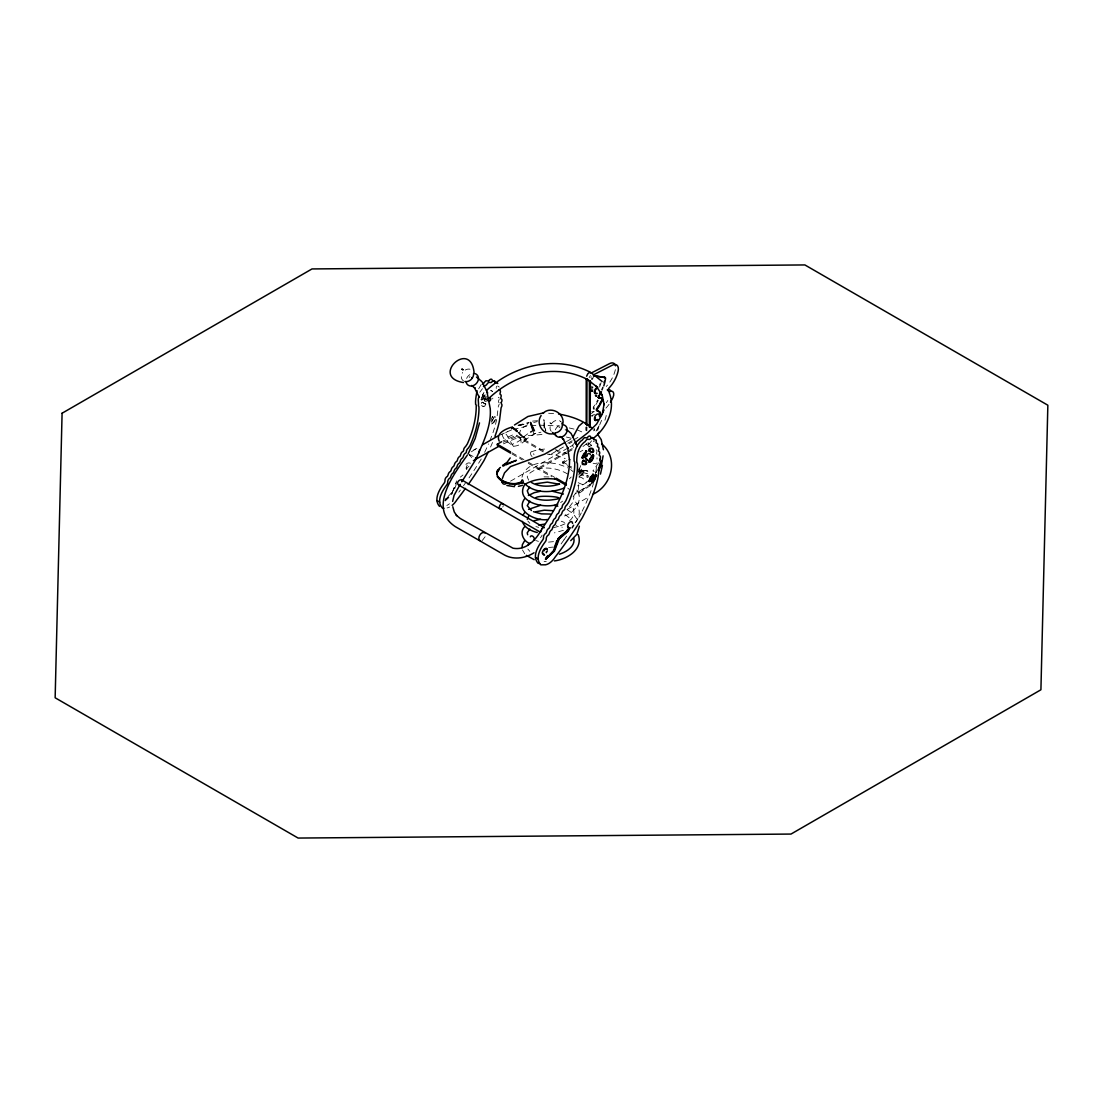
<?xml version="1.0" encoding="UTF-8"?>
<svg xmlns="http://www.w3.org/2000/svg" width="1103" height="1103" viewBox="0 0 1103 1103"><rect width="100%" height="100%" fill="white"/><g stroke="black" fill="none" stroke-linecap="round" stroke-linejoin="round"><path stroke-width="0.75" stroke-dasharray="5 3.75" d="M483.597 406.262C486.657 406.717 484.424 402.237 485.623 403.85C488.05 407.421 479.529 405.849 484.024 406.511M490.945 420.546C492.421 414.783 493.992 415.9 491.373 420.781M491.58 423.952C496.047 421.815 496.708 409.503 491.138 423.111C497.301 424.558 496.888 409.213 491.193 422.766M543.227 451.844L516.659 436.498L516.494 435.189L503.009 440.924M499.149 399.383A2.978 1.723 -60 0 1 498.597 400.789L498.597 402.209A2.978 1.723 -60 0 1 499.149 402.981M521.981 477.254C526.986 458.765 553.885 460.627 567.59 467.865M482.452 388.683L479.764 392.254M585.583 470.457L587.816 471.133M579.047 473.049L579.13 467.672M502.044 434.21L502.182 434.761A6.108 3.033 66.1 0 0 505.574 440.359L513.474 446.315C527.937 444.743 516.521 437.533 520.602 430.239M519.306 433.465L525.635 439.807A19.137 12.395 -53 0 1 521.926 443.185M595.937 471.877L596.737 464.087A3.185 1.848 -60 0 1 597.013 462.791M481.542 403.491C480.481 400.251 486.009 404.746 483.211 402.457C480.853 402.374 480.867 406.235 482.714 406.111M587.954 442.579L591.484 445.24L591.332 446.55L587.802 443.889M593.511 482.411L579.682 491.8L579.53 492.931L593.317 483.555M481.708 397.893C487.912 382.644 476.703 409.199 484.203 396.666M492.641 398.872L492.848 398.155M503.34 505.67L502.803 507.077M604.94 420.257L606.112 416.148A2.978 1.723 -60 0 0 605.106 414.011A6.273 3.626 -60 0 1 604.017 413.625M585.652 470.705C592.256 471.105 567.328 468.83 585.017 470.691M579.406 469.685L587.292 473.766L578.675 471.215L581.074 471.215L581.488 469.988A35.682 11.154 -76.6 0 1 582.825 466.39M547.212 551.362L546.509 552.879M585.817 482.576L587.692 481.17M481.129 399.52L482.59 398.969L485.21 394.46M601.618 420.326L599.674 424.834M452.368 492.172L456.614 480.908M452.464 492.035L456.504 482.618M454.643 488.932L456.228 484.548M547.171 551.514L546.412 553.017M485.141 536.761L482.287 540.47M484.644 452.299L485.761 449.996A122.061 70.468 -60 0 0 488.505 443.916M582.15 511.227L584.273 506.87A122.061 70.468 -60 0 0 590.725 491.607A69.365 40.039 -60 0 0 593.414 483.5M590.877 377.64L591.332 376.743M581.309 512.881L579.751 515.859A255.317 147.416 -60 0 1 575.49 522.698M591.594 440.814L589.388 443.668L586.865 444.481M597.013 457.814L597.013 459.055M598.639 426.847L597.509 428.805A30.457 17.579 -60 0 1 595.027 432.555M581.557 470.236L581.06 471.036A17.634 8.769 -66.1 0 1 578.965 473.932M586.631 470.788L587.734 471.105M540.525 537.726L542.152 535.134M484.217 396.639L484.975 394.764M463.508 485.747L465.452 483.004M563.964 539.877L562.02 542.621A256.241 147.94 -60 0 1 559.676 545.847M598.667 462.819L592.876 470.898A2.978 2.109 45 0 1 594.172 471.643M595.317 473.104L598.984 468.003M595.496 473.352L596.833 471.491M563.964 539.85L564.433 539.215A255.317 147.416 -60 0 0 566.625 536.072M551.293 431.37A6.839 5.543 -47.8 0 1 551.307 423.883L552.438 422.504A6.839 5.543 -47.8 0 1 561.082 421.829L560.972 421.677M452.189 492.421L445.764 498.556M575.118 522.629C581.626 516.149 580.081 505.05 573.064 499.604M525.083 440.194L526.379 439.077L523.663 436.816L523.029 437.519A17.634 11.416 -53 0 1 515.804 442.786L512.082 444.44L507.945 437.064A5.873 2.923 66.1 0 0 503.616 432.872M573.725 443.764L573.188 444.33A3.502 2.606 2.3 0 0 573.615 447.377M481.211 384.52L478.468 389.138M569.465 478.799L571.202 476.979M573.077 496.708L578.22 489.691L579.089 481.432M569.465 506.829L573.326 501.617L573.932 496.75M569.617 520.685C574.746 516.811 575.187 509.476 571.409 505.532M471.381 451.803L478.316 447.239M483.969 392.42L482.48 394.998L486.478 397.866M444.964 499.962L451.872 492.751M444.867 500.679L452.657 493.289M445.281 500.927L450.851 495.647M535.81 433.272L534.679 433.824A33.669 25.397 -35.7 0 0 525.207 440.345L522.919 437.643L523.939 436.747A35.682 26.913 -35.7 0 1 529.412 432.748M460.351 477.13L462.957 474.979M560.655 502.596L562.599 501.134M582.949 446.536L589.54 441.393M579.006 476.841L581.336 475.076A12.409 6.163 -66.1 0 0 584.824 471.009L581.074 471.215M586.92 482.397L582.37 485.086L577.586 485.816M591.318 483.61L575.214 493.799M523.332 427.275L523.525 427.137A32.125 24.225 -35.7 0 1 527.73 424.683M485.196 395.081C482.866 396.129 482.494 399.769 484.686 401.147C489.953 402.54 479.653 400.072 486.754 398.293M469.533 455.484L469.078 454.533L472.939 458.986M468.872 466.431C465.397 468.237 467.769 471.422 465.369 466.79C464.928 464.198 468.003 462.005 470.319 463.191A3.571 2.054 -60 0 0 466.362 467.631L466.803 469.285M594.558 414.259L591.856 415.831A1.916 1.103 0 0 0 592.711 416.107M566.446 441.586L570.789 439.077M567.852 443.227L572.167 440.745M573.615 439.904L577.931 437.408M563.454 446.991L549.142 455.249L549.142 454.036M569.189 443.682L572.043 442.027M510.524 481.156L568.459 447.708M569.948 446.853L572.912 445.143M566.459 451.858L538.485 468.017L538.485 469.23L566.363 453.126M567.935 451.017L573.822 447.611M567.838 452.285L573.712 448.893M571.547 468.196L562.695 463.081L562.695 461.867L567.011 459.372M579.971 451.885L582.853 450.231M588.602 446.908L591.484 445.24M562.695 463.081L566.983 460.599M566.997 509.489L588.271 497.205M473.863 449.817L476.854 448.438M564.419 515.956C574.677 512.771 583.901 500.252 576.869 490.063M565.012 523.815L559.414 526.186L556.477 525.345M499.728 435.147L511.654 429.853M507.945 437.064L512.206 435.161A12.409 8.038 -53 0 0 515.322 433.065M503.161 442.234L516.659 436.498M503.423 443.847L514.425 438.98L528.902 435.506L544.427 434.334M531.191 451.844L537.464 449.79L547.46 448.769M563.44 530.322L554.382 532.887M519.168 425.524L528.406 422.932M592.876 391.386L591.429 391.4A3.571 2.054 -60 0 0 592.683 391.4M591.635 411.846L594.103 411.598M517.927 425.165L528.971 422.518M518.851 425.358L523.277 424.297M518.782 425.579L528.103 423.345M513.24 429.481L527.468 426.075M492.117 416.327L492.931 416.644M553.499 527.661L559.579 526.131L562.296 527.289M544.248 420.257L543.931 420.229M553.485 541.642L547.35 542.235M553.237 547.074L548.605 547.515M595.579 395.743L596.93 396.142L595.703 395.798M594.296 408.923A11.995 6.921 -60 0 0 594.034 408.855L593.731 408.827A1.489 0.855 -60 0 1 593.511 407.035A41.376 23.894 -60 0 0 597.688 399.906M532.57 421.112L540.691 420.477M530.86 425.813L537.644 425.303M539.339 425.165L559.69 425.951M544.027 476.854L550.921 476.979M596.02 395.77L597.095 395.908M544.11 561.496L546.233 561.551M578.51 474.841L588.354 475.614M547.336 454.091L556.532 455.318L565.191 458.586M548.618 413.239L555.25 413.735M593.097 463.246L596.461 463.88M555.526 449.679L567.452 453.802M569.286 427.964L574.029 429.095M566.39 437.05L571.216 438.208M535.879 526.586L538.622 527.358M535.686 540.553L538.457 541.325M595.22 395.756L596.337 396.156M490.477 390.297L492.641 391.579L491.635 390.655M498.294 397.259L498.597 397.356A2.978 1.723 -60 0 1 499.149 398.128M483.776 403.284L485.072 403.795M594.352 441.724L593.91 441.6A1.489 0.855 -60 0 1 593.428 441.214M597.109 454.229L596.806 454.133A1.71 0.979 -60 0 1 596.695 452.616A2.978 1.723 -60 0 0 596.365 449.886L596.116 449.803A1.668 0.965 -60 0 1 595.868 449.514M561.248 521.236L564.502 522.464M577.2 429.853L584.742 433.189M578.206 482.7L581.157 484.01A6.108 3.957 53 0 0 585.652 483.004M470.002 454.808L473.159 456.477M567.59 474C555.94 466.914 537.906 465.052 528.406 474.428L527.193 476.813L528.668 480.15M567.466 509.848L573.215 513.764L578.317 520.85M565.177 514.632L571.244 519.389M592.049 390.545L591.415 390.172A1.779 1.034 -60 0 0 592.945 389.524M595.041 395.605L596.061 396.198M593.511 407.035L594.145 407.407A1.489 0.855 -60 0 0 594.145 409.116L593.511 408.758M485.871 399.672L488.601 401.258M481.005 399.314L481.97 399.92M482.59 402.112L483.362 402.636M484.975 403.56L485.816 403.974M494.751 416.603L495.716 417.21M516.494 435.189L544.689 451.472M562.695 461.867L571.602 467.01M579.02 471.284L589.402 477.282M578.937 472.456L587.789 477.571M511.999 452.726L526.71 461.219M528.185 462.074L554.671 477.365M576.745 490.104L579.682 491.8M512.095 453.995L522.353 459.923M528.227 463.301L551.679 476.841M576.593 491.235L579.53 492.931M567.742 488.091L569.493 489.58M526.379 439.077L521.871 436.002L525.207 440.345M586.203 444.164L590.229 447.198M555.912 450.079L559.056 452.464M570.568 469.561L573.036 471.574M551.307 423.883L549.942 422.807L551.362 423.814M518.493 432.335L523.663 436.816M593.952 429.618L594.765 430.349M518.01 432.473L522.919 437.643M529.867 523.318L527.841 521.016M529.84 551.335L527.813 549.018M524.738 553.789L522.491 549.97M512.082 444.44L513.474 446.315M484.686 401.147L484.245 399.493A3.571 2.054 -60 0 1 486.313 395.674M532.832 430.639L533.783 434.031L534.969 433.686A83.525 67.614 -12.8 0 1 540.953 432.183M544.124 427.95L543.765 419.333L545.806 431.232L544.248 424.49L544.413 430.708M587.017 427.33L586.837 430.859M586.203 427.054L586.203 430.487M585.996 427.054L585.996 430.294M592.559 378.136A4.757 2.744 -60 0 1 591.856 379.156M609.063 404.263A23.894 13.801 -60 0 1 604.927 409.158M590.353 375.447A4.757 2.744 -60 0 1 589.126 377.571M615.377 369.643A22.308 12.878 -60 0 1 606.25 386.505M607.794 400.486A23.894 13.801 -60 0 1 606.333 402.692M469.175 377.433A4.757 3.86 -50 0 1 470.043 376.537M533.7 422.518A83.607 67.683 -12.8 0 1 537.271 421.622M507.573 431.631A24.569 19.606 -73.2 0 1 505.698 432.583M486.85 398.583A1.916 1.103 0 0 1 484.148 398.583M591.498 386.988A3.571 2.054 -60 0 1 592.063 386.257M591.498 413.735A3.571 2.054 -60 0 1 593.993 411.777M486.754 399.589A1.779 1.02 -60 0 1 486.423 399.727L486.12 399.755A1.779 1.02 -60 0 1 485.499 398.859L485.541 398.459A1.779 1.02 -60 0 1 486.754 396.694M489.801 440.869A122.061 70.468 -60 0 0 492.214 434.734A69.365 40.039 -60 0 0 496.833 418.602L498.225 407.214A3.185 1.848 -60 0 1 498.597 405.642A2.978 1.723 -60 0 0 499.149 404.236M449.417 503.768A13.981 8.079 -60 0 1 446.839 505.464M481.239 458.986A255.317 147.416 -60 0 1 468.113 479.198M460.378 490.049A256.241 147.94 -60 0 1 458.807 492.172M496.447 386.215A2.978 1.723 -60 0 1 496.378 386.891M496.378 388.394A1.53 0.882 -60 0 1 496.226 387.443M497.701 386.022A1.489 0.855 -60 0 0 498.129 386.298L498.57 386.436A2.978 1.723 -60 0 1 499.121 387.208M492.531 442.441A122.061 70.468 -60 0 1 489.897 448.535M449.583 507.035A13.981 8.079 -60 0 1 447.046 507.931M591.58 416.052A1.779 1.034 -60 0 1 592.187 415.431L592.518 415.252A1.779 1.034 -60 0 1 592.835 415.183M591.415 388.118A1.779 1.034 -60 0 1 592.945 387.001M600.004 383.761A30.264 17.469 -60 0 1 599.494 385.209M601.08 382.686A30.264 17.469 -60 0 1 599.563 387.029M598.322 400.279A41.376 23.894 -60 0 1 594.6 406.717M594.545 428.529A38.371 22.157 -60 0 1 593.717 430.846M592.945 390.448A1.779 1.034 -60 0 1 591.677 389.717A1.779 1.034 -60 0 1 592.945 387.539M463.536 380.949A6.839 5.543 -47.8 0 1 462.626 372.483M465.204 370.07A6.839 5.543 -47.8 0 1 471.298 369.753M466.638 378.426A6.839 5.543 -47.8 0 1 471.629 373.765M565.205 429.177A4.757 3.86 -50 0 1 565.301 430.28M559.056 427.592A4.757 3.86 -50 0 1 560.103 426.985M579.02 477.172A5.873 3.805 53 0 1 585.459 481.625M579.075 470.043A33.669 10.52 -76.6 0 1 580.771 465.576M546.647 551.734A2.385 1.379 -60 0 1 545.888 552.658M546.233 551.486A2.385 1.379 -60 0 1 545.875 551.996M593.331 377.35A4.757 2.744 -60 0 1 592.104 379.487M599.026 425.744A38.371 22.157 -60 0 1 597.702 430.349M603.286 387.401A30.264 17.469 -60 0 1 602.114 390.283M602.652 387.029A30.264 17.469 -60 0 1 601.48 389.924M597.785 427.674A38.371 22.157 -60 0 1 597.068 429.991M592.159 378.108A4.757 2.744 -60 0 1 591.47 379.129M555.347 429.839A6.839 5.543 -47.8 0 1 556.16 428.281L557.291 426.902A6.839 5.543 -47.8 0 1 560.241 425.069M532.073 456.518A2.661 1.517 69.1 0 1 530.557 453.278A2.661 1.517 69.1 0 1 532.142 451.844A2.661 1.517 69.1 0 1 533.949 454.822"/><path stroke-width="1.5" d="M562.902 423.607C564.75 412.977 550.287 405.518 542.855 413.473M487.071 392.503L490.242 408.634C491.621 426.682 482.176 444.702 475.683 459.703L461.936 481.556M488.767 398.431L487.981 398.514M497.095 474.125C498.653 464.818 496.447 473.794 497.494 476.896C503.533 484.893 513.336 484.686 522.146 483.045C524.573 485.458 522.615 476.206 521.361 481.639C515.763 485.692 504.94 483.183 499.369 478.426M474.083 372.593C470.664 338.387 429.605 377.157 463.453 382.548M582.563 458.09L583.542 454.009L586.589 451.127L583.832 457.428L581.819 457.524L582.784 458.131M582.908 460.406C588.23 460.034 587.086 467.617 582.536 463.384C580.412 466.073 590.794 463.439 584.604 461.495M588.754 450.272C588.712 446.26 596.268 449.666 592.945 452.368C590.712 452.368 587.816 449.79 589.678 450.92M590.133 448.645L589.236 450.782M591.815 456.435C582.081 469.561 598.35 454.946 592.159 455.76C584.893 465.039 594.255 462.819 593.207 455.043M589.774 479.405C587.265 486.837 595.62 471.794 592.669 474.676C596.875 479.06 583.763 486.713 592.159 475.186M591.787 481.818L594.834 478.936L595.813 474.855M596.599 475.944C591.194 473.945 590.932 491.359 596.171 475.696M599.742 459.399L599.853 460.668A2.978 1.723 -60 0 1 599.853 464.101A3.185 1.848 -60 0 0 599.481 465.659L598.088 477.047A69.365 40.039 -60 0 1 593.469 493.193A122.061 70.468 -60 0 1 587.003 508.442L582.494 517.445A255.317 147.416 -60 0 1 567.163 540.801L564.75 544.193A256.241 147.94 -60 0 1 555.25 556.946A13.981 8.079 -60 0 1 545.558 564.805L540.773 564.833C534.472 557.801 540.87 547.639 545.461 541.504A2.909 1.682 -60 0 0 546.247 538.871A2.978 1.723 -60 0 1 548.674 534.831L549.391 533.232A2.978 1.723 -60 0 1 551.803 529.84L552.52 528.24A2.978 1.723 -60 0 1 554.933 524.849L555.636 523.249A2.978 1.723 -60 0 1 558.063 519.844L558.766 518.245A2.978 1.723 -60 0 1 561.193 514.853L561.896 513.253A2.978 1.723 -60 0 1 564.322 509.862A1.448 0.827 -60 0 0 564.901 508.497L564.901 508.18A2.978 1.723 -60 0 1 566.777 505.077L568.541 502.444A69.324 40.025 -60 0 0 577.462 466.914L577.462 464.156A2.895 1.668 -60 0 0 576.869 462.805C576.359 455.622 578 447.653 584.052 442.303A2.178 1.255 -60 0 0 585.638 440.8L587.127 439.242L588.905 439.366A2.303 1.337 -60 0 0 590.174 439.049L590.367 438.815A2.978 1.723 -60 0 1 593.455 438.498L593.786 439.725L596.047 439.918A2.978 1.723 -60 0 1 596.254 441.641L596.171 441.917A1.489 0.855 -60 0 0 596.64 443.172L597.081 443.309A2.978 1.723 -60 0 1 597.633 445.336L597.509 445.722A1.53 0.882 -60 0 0 597.798 446.977L598.336 447.115A2.978 1.723 -60 0 1 598.681 449.859A1.668 0.965 -60 0 0 598.86 451.375L599.094 451.458A2.978 1.723 -60 0 1 599.425 454.202A1.71 0.979 -60 0 0 599.536 455.704L599.853 455.801A2.978 1.723 -60 0 1 599.853 459.234L599.756 459.386M600.487 465.59L601.397 461.026M596.475 420.298L596.475 420.298A3.571 2.054 -60 0 0 597.771 419.443M496.929 474.014L497.618 470.774M579.378 526.186L576.91 534.266L570.747 540.649M514.508 483.803L518.824 483.417M601.466 391.717A30.264 17.469 -60 0 1 599.219 395.908C596.682 399.176 604.113 397.135 602.21 400.623A41.376 23.894 -60 0 1 597.302 409.227A1.489 0.855 -60 0 0 597.523 411.005L597.826 411.033A11.995 6.921 -60 0 1 600.004 412.384L600.363 414.783A38.371 22.157 -60 0 1 600.335 416.879M602.376 400.265L601.59 398.417L598.364 397.576M573.643 525.235L572.112 527.827M527.317 519.361L528.64 516.245M599.439 416.272L599.329 415.197A3.571 2.054 -60 0 0 597.123 414.176A3.571 2.054 -60 0 0 594.545 417.582L595.592 420.381M497.55 471.064L499.176 468.513M582.274 462.97L582.784 461.068L583.942 460.875M582.136 457.855C584.576 457.414 587.279 449.955 585.596 451.279M590.56 451.196C593.193 455.084 594.572 447.115 591.153 448.452M602.238 414.425L604.141 403.836L604.141 404.649L602.017 394.474M603.782 385.953A30.264 17.469 -60 0 0 605.492 378.812L605.547 378.15A1.489 0.855 -60 0 0 605.147 377.584L594.71 375.709M497.605 476.069L499.107 478.123M600.446 474.111L602.417 465.452M452.644 501.41L454.064 495.399L460.199 484.3M479.502 422.89L475.2 438.456L468.086 453.953M502.348 478.495L504.526 472.884L510.482 466.597L544.717 454.119L564.998 442.413M479.019 452.878L479.598 449.734M586.617 376.192L587.954 373.531L589.981 372.318M583.046 460.82L582.246 462.06M592.146 480.618L594.531 475.517L595.744 475.117M554.244 547.929L556.905 540.58M567.618 526.324L568.197 527.868L570.127 527.772L568.21 531.136L559.262 538.829L554.451 551.086L545.599 559.304L553.789 550.356L558.435 538.305L567.025 531.108L567.466 529.619M545.42 559.069L553.858 551.073L558.614 538.884L567.328 531.494L569.231 527.854M512.495 427.454L511.916 427.854M598.722 470.802L598.805 470.609A32.125 10.037 -76.6 0 1 599.232 469.602M553.706 550.494L554.133 549.639M501.231 402.526L501.341 403.795A2.978 1.723 -60 0 1 501.341 407.228A3.185 1.848 -60 0 0 500.969 408.786L499.576 420.174A69.365 40.039 -60 0 1 494.957 436.305M477.034 390.669C476.262 395.715 475.241 399.562 475.614 404.36A2.895 1.668 -60 0 1 476.22 405.711L476.206 408.468A69.324 40.025 -60 0 1 467.3 443.985L465.535 446.632A2.978 1.723 -60 0 0 463.66 449.721L463.646 450.052A1.448 0.827 -60 0 1 463.067 451.403A2.978 1.723 -60 0 0 460.654 454.794L460.034 456.325A2.978 1.723 -60 0 0 457.524 459.799L456.904 461.33A2.978 1.723 -60 0 0 454.395 464.79L453.691 466.39A2.978 1.723 -60 0 0 451.265 469.781L450.562 471.381A2.978 1.723 -60 0 0 448.135 474.786L447.432 476.386A2.978 1.723 -60 0 0 444.992 480.425A2.909 1.682 -60 0 1 444.219 483.045C439.628 489.18 433.231 499.356 439.518 506.387M590.56 477.475L591.649 476.344M488.491 451.568L483.983 460.571A255.317 147.416 -60 0 1 468.651 483.927L468.182 484.562M558.766 537.933L557.994 539.05M541.132 415.541C534.803 424.338 544.827 437.078 554.892 433.286M560.214 436.512L563.647 439.408L563.026 438.636L567.893 448.342L567.59 447.501L569.506 460.061L569.548 459.331C569.686 485.03 556.284 507.904 542.207 528.461L540.553 532.197M464.901 381.5A6.839 5.543 -47.8 0 0 472.208 378.219L473.049 376.674A6.839 5.543 -47.8 0 0 473.545 373.421M461.812 481.68C462.709 476.923 454.464 482.328 458.779 485.099L539.408 531.646M479.267 396.418C477.144 399.493 479.129 402.609 478.357 405.932A2.895 1.668 -60 0 1 478.95 407.283L478.95 410.04A69.324 40.025 -60 0 1 470.03 445.571L468.265 448.204A2.978 1.723 -60 0 0 466.39 451.306L466.39 451.623A1.448 0.827 -60 0 1 465.811 452.988A2.978 1.723 -60 0 0 463.384 456.38L462.777 457.91A2.978 1.723 -60 0 0 460.254 461.371L459.551 462.97A2.978 1.723 -60 0 0 457.125 466.376L456.421 467.975A2.978 1.723 -60 0 0 454.009 471.367L453.292 472.966A2.978 1.723 -60 0 0 450.879 476.358L450.162 477.957A2.978 1.723 -60 0 0 447.721 481.997A2.909 1.682 -60 0 1 446.949 484.631C442.358 490.766 435.961 500.927 442.262 507.959L444.026 508.249M602.472 413.722L596.626 424.035L587.485 433.01L574.98 442.786M527.937 545.144L530.019 542.897M598.474 468.858L598.984 468.003M523.07 514.963L524.545 512.812M512.385 427.026C506.842 428.433 495.109 432.969 499.218 441.145M598.984 467.989L599.494 467.162M512.357 427.964L512.275 428.102A19.413 13.277 -56.4 0 1 511.792 428.543M467.314 455.167C454.629 473.035 427.44 508.125 455.249 526.6L504.498 555.03C513.791 560.103 525.373 558.325 534.045 552.768M541.173 530.129C535.258 540.939 525.469 550.604 512.964 548.191L460.296 518.52L456.228 515.198L456.766 515.652L454.271 511.957L452.781 506.732M476.275 458.296L475.793 458.848M558.987 537.726L567.673 530.267M572.926 437.229L578.827 426.144L582.88 422.546M501.245 402.512L501.341 402.361A2.978 1.723 -60 0 0 501.341 398.928L501.024 398.831A1.71 0.979 -60 0 1 500.914 397.328A2.978 1.723 -60 0 0 500.583 394.584L500.348 394.502A1.668 0.965 -60 0 1 500.169 392.985A2.978 1.723 -60 0 0 499.824 390.241L499.287 390.104A1.53 0.882 -60 0 1 499.039 389.883M542.207 528.461L543.076 527.372L544.262 527.785M524.559 484.755C514.453 502.554 545.489 509.31 557.773 504.154M524.545 540.828L522.367 544.717L522.022 547.667M497.522 471.395L499.19 469.781M510.234 457.91L507.187 462.157L502.554 465.576M459.868 484.727L458.779 485.099M524.752 526.627C519.444 531.687 522.684 540.015 528.544 543.007M514.825 429.315C519.871 433.906 506.58 422.27 517.197 431.204M592.669 455.249L592.159 455.76M524.752 498.584C514.784 511.709 536.609 521.416 547.433 519.541M515.887 430.349L516.425 430.528M488.877 380.645L489.125 380.356A2.978 1.723 -60 0 1 492.2 380.052M483.472 386.588L485.472 385.43A2.178 1.255 -60 0 0 487.126 383.927L488.601 382.355L490.394 382.493A2.303 1.337 -60 0 0 491.662 382.176L491.855 381.928A2.978 1.723 -60 0 1 494.944 381.624L495.275 382.851L497.536 383.044A2.978 1.723 -60 0 1 497.743 383.513M593.593 439.394A2.978 1.723 -60 0 0 593.304 438.346C606.719 427.826 615.943 409.365 609.173 392.53M529.826 501.079L527.262 505.67L531.425 510.496M529.826 529.082L527.22 532.818L527.675 534.762M547.805 555.609L545.792 558.173M529.592 487.236L527.262 490.752L528.475 493.951C534.017 500.045 544.744 501.065 553.499 499.645C571.768 497.384 538.512 494.434 535.851 497.784M499.535 468.168L500.417 467.479M514.481 424.986L527.937 416.493L543.655 412.853M486.506 390.434C513.722 364.914 556.615 354.78 590.615 372.387M488.67 398.666L488.56 398.638C514.26 374.027 554.892 362.473 587.651 379.584M593.056 494.172C612.082 485.513 618.686 458.324 601.976 444.123M597.288 419.76L595.772 420.408M528.378 495.495L534.183 492.71L540.539 491.235M528.571 509.379L540.677 505.229M586.203 423.635L586.203 379.032L587.265 379.156M587.444 379.074L586.203 379.032M590.422 380.976L589.995 427.523M482.769 444.674L498.225 435.809M510.634 453.154L497.439 445.529L497.288 444.233L501.575 441.751M499.48 445.97L474.648 459.841M595.496 417.927C593.331 417.94 594.751 421.47 596.227 420.367A1.779 1.034 -60 0 0 596.833 419.76M596.516 393.495L594.917 393.426L594.338 391.868M590.808 373.241L609.545 363.618A8.921 5.157 -60 0 1 615.488 365.81M532.956 430.749L530.502 422.408L534.472 430.735M525.841 483.817C534.776 478.895 545.792 477.957 556.519 479.24M503.092 466.1L504.195 465.618M505.726 464.956L516.425 460.323L503.313 465.052M522.381 485.348L518.424 486.354M493.482 381.004L494.792 381.473A2.978 1.723 -60 0 1 495.013 381.928M591.553 438.07L593.304 438.346M501.313 508.648C496.695 510.082 500.996 500.721 503.34 504.416M564.433 487.953C551.817 492.986 534.734 493.868 524.518 483.486M559.428 554.189C568.017 551.514 575.325 545.282 573.863 538.498M536.017 511.709L544.303 510.193L553.485 510.717M536.003 483.707L547.35 482.135L559.511 484.231M559.483 484.093C550.562 487.236 538.361 486.906 531.439 482.466M534.183 520.74L540.539 519.265M520.671 483.073L519.017 483.803M596.116 420.34L594.848 419.471A1.779 1.034 -60 0 1 595.124 418.63M554.382 560.917C566.832 559.455 583.666 549.197 578.193 534.638M569.686 528.006L568.059 527.73L567.618 526.09A3.571 2.054 -60 0 1 569.355 522.546A3.571 2.054 -60 0 1 572.057 521.884L572.609 523.442M538.595 525.028L544.399 524.187M482.59 383.872L482.797 383.844A2.178 1.255 -60 0 0 484.382 382.355L485.871 380.783L487.65 380.907A2.303 1.337 -60 0 0 488.919 380.59M600.004 412.384L599.37 412.012A11.995 6.921 -60 0 0 597.192 410.674L596.888 410.647A1.489 0.855 -60 0 1 596.668 408.855L597.302 409.227M550.425 514.053L541.352 513.86L533.521 511.709M514.481 486.657L506.87 485.472M552.065 491.166L563.426 494.02M593.717 375.82L605.147 377.584M539.808 563.55L538.03 563.261C531.743 556.229 538.14 546.068 542.731 539.918A2.909 1.682 -60 0 0 543.503 537.299A2.978 1.723 -60 0 1 545.944 533.259L546.647 531.66A2.978 1.723 -60 0 1 549.073 528.268L549.777 526.655A2.978 1.723 -60 0 1 552.203 523.263L552.906 521.664A2.978 1.723 -60 0 1 555.333 518.272L556.036 516.673A2.978 1.723 -60 0 1 558.449 513.281L559.166 511.682A2.978 1.723 -60 0 1 561.579 508.276A1.448 0.827 -60 0 0 562.158 506.925L562.172 506.608A2.978 1.723 -60 0 1 564.047 503.506L565.811 500.859A69.324 40.025 -60 0 0 574.718 465.342L574.732 462.584A2.895 1.668 -60 0 0 574.125 461.233C573.574 454.064 575.311 446.15 581.253 440.717A2.178 1.255 -60 0 0 582.894 439.228L584.383 437.657L586.162 437.781A2.303 1.337 -60 0 0 587.43 437.477L587.637 437.229A2.978 1.723 -60 0 1 590.712 436.926L590.794 437.505M599.729 397.631L600.97 398.045M554.395 505.477L557.815 506.208M558.559 413.997C570.83 416.162 583.197 420.16 592.642 428.626M509.931 483.803L502.072 481.17L497.522 476.634M480.591 540.994C476.082 539.312 481.17 530.267 485.03 532.942M537.258 532.515C531.15 531.081 524.352 527.744 522.243 521.361M563.412 424.82L564.805 425.331A6.839 5.543 -47.8 0 1 566.377 432.955A6.839 5.543 -47.8 0 1 558.683 437.188L557.291 436.678A6.839 5.543 -47.8 0 1 555.347 434.554M534.169 559.676L526.338 555.361M575.173 443.351L576.014 443.82M599.219 395.908L598.364 395.867L598.998 396.225M600.501 397.825L602.376 399.052M599.177 397.604L600.087 397.962M598.102 397.19L599.494 397.976M598.198 397.425L599.219 398.018M599.536 412.177L600.28 412.77M588.947 450.755L589.774 451.155M591.387 452.092L592.159 452.616M585.721 450.782L586.727 451.306M592.794 454.808L593.759 455.415M582.536 456.104L582.274 456.807M588.85 461.633L589.857 462.157M583.418 460.323L584.19 460.847M585.803 461.771L586.644 462.185M595.579 474.814L596.544 475.421M592.794 474.235L593.759 474.855M591.635 481.639L592.408 482.163M588.768 480.811L589.857 481.597M497.288 444.233L510.524 451.872M556.146 478.206L566.446 484.162M554.616 478.537L566.335 485.306M461.757 479.943L543.848 527.344M436.981 500.597L439.725 502.168M535.493 557.47L538.236 559.042M591.125 372.704L602.169 381.541M587.127 379.267L596.695 386.712M566.68 429.522L571.078 433.451L576.593 444.481M476.455 377.047L481.487 381.28M471.643 385.43L475.076 388.311L474.387 387.594L479.24 397.287M552.506 432.473L556.16 435.782M517.004 431.425L516.08 430.542L516.962 431.48M472.208 378.219L471.85 377.529A5.543 0.938 28.5 0 0 472.249 378.136M597.702 434.43L601.204 439.601L603.424 449.721M596.254 386.133L602.266 395.232M576.345 444.275L577.021 446.15M482.163 381.996L487.705 393.026M601.066 464.666L601.038 464.597A2.951 2.22 35.7 0 0 600.597 463.991M585.431 423.331L585.858 424.255M533.576 430.735L531.012 423.717M590.491 454.781L589.94 453.747A3.571 2.054 -60 0 0 587.237 454.408A3.571 2.054 -60 0 0 585.5 457.952C586.065 460.93 590.119 461.261 585.5 458.186M547.364 549.639L546.812 548.605A3.571 2.054 -60 0 0 544.11 549.266A3.571 2.054 -60 0 0 542.373 552.796C542.938 555.774 546.991 556.119 542.373 553.044M502.21 482.356L502.127 480.494L502.21 482.356A5.956 3.433 -60 0 0 505.726 483.886M475.614 457.759L475.586 458.779A4.757 2.744 60 0 1 474.855 460.185M599.646 412.398L599.729 414.425A38.371 22.157 -60 0 1 599.701 416.507M589.76 425.482L589.76 380.893L587.017 379.308L586.837 425.703M589.36 380.852L589.36 427.164M593.428 375.889A4.757 2.744 -60 0 0 593.538 374.813L612.275 365.203A8.921 5.157 -60 0 1 618.121 371.228A22.308 12.878 -60 0 1 608.98 388.091A2.385 1.379 -60 0 0 608.635 391.344A5.129 2.964 -60 0 0 609.738 391.579L609.959 391.524A5.956 3.433 -60 0 1 613.006 397.397A23.894 13.801 -60 0 1 610.524 402.071M603.203 412.177A2.385 1.379 -60 0 1 604.044 410.013M599.039 432.293A30.457 17.579 -60 0 1 597.757 434.141M607.229 389.938A5.956 3.433 -60 0 1 610.662 390.765M474.207 460.502A4.757 2.744 60 0 1 473.435 460.516M530.584 432.045A35.682 26.913 -35.7 0 1 531.756 431.383M465.466 488.408A256.241 147.94 -60 0 1 456.739 500.073A13.981 8.079 -60 0 1 452.147 505.353M466.142 381.679A6.839 5.543 -47.8 0 0 467.286 384.423L468.389 385.347A6.839 5.543 -47.8 0 0 477.061 382.617L477.902 381.073A6.839 5.543 -47.8 0 0 477.254 375.089L476.151 374.151A6.839 5.543 -47.8 0 0 474.786 373.6M603.107 455.842A83.607 8.907 -85.7 0 0 601.521 464.832L600.997 465.811A32.125 10.037 -76.6 0 0 599.674 468.61M585.39 457.028A1.916 1.103 0 0 1 585.086 456.807M597.123 393.247A3.571 2.054 -60 0 1 594.545 392.82L594.545 390.862A3.571 2.054 -60 0 1 597.771 387.222M587.113 456.077A1.779 1.02 -60 0 1 587.375 455.704M546.371 548.825A2.385 1.379 -60 0 1 547.171 550.066M544.055 550.797A2.385 1.379 -60 0 1 544.331 550.245M544.689 549.749A2.385 1.379 -60 0 1 545.544 549.018M595.206 392.365A1.779 1.034 -60 0 1 595 390.724M595.468 389.924A1.779 1.034 -60 0 1 596.103 389.359M604.513 377.212A1.489 0.855 -60 0 1 604.927 377.777M604.347 381.266A30.264 17.469 -60 0 1 604.003 382.7M600.129 392.765A30.264 17.469 -60 0 1 599.384 394.171M601.218 400.996A41.376 23.894 -60 0 1 600.459 402.471M600.073 403.188A41.376 23.894 -60 0 1 599.674 403.919M598.86 405.352A41.376 23.894 -60 0 1 598.433 406.069M598.005 406.773A41.376 23.894 -60 0 1 597.123 408.165M561.882 423.056A6.839 5.543 -47.8 0 1 555.374 432.872M530.309 536.803A2.661 1.806 59.7 0 1 532.928 536.389A2.661 1.806 59.7 0 1 534.21 539.863M62.085 413.225L55.15 697.785L298.113 838.059L791.003 834.061L1040.915 689.775L1047.85 405.215L804.887 264.941L311.997 268.939L62.085 413.225M488.271 400.044L488.229 400.444A1.779 1.02 -60 0 0 488.863 401.327L489.167 401.299A1.779 1.02 -60 0 0 490.697 399.396A1.779 1.02 -60 0 0 489.815 398.128A1.779 1.02 -60 0 0 488.271 400.044M462.97 369.739L462.019 369.174L462.97 369.739M515.377 484.686L514.481 484.755L515.377 484.686"/></g></svg>
